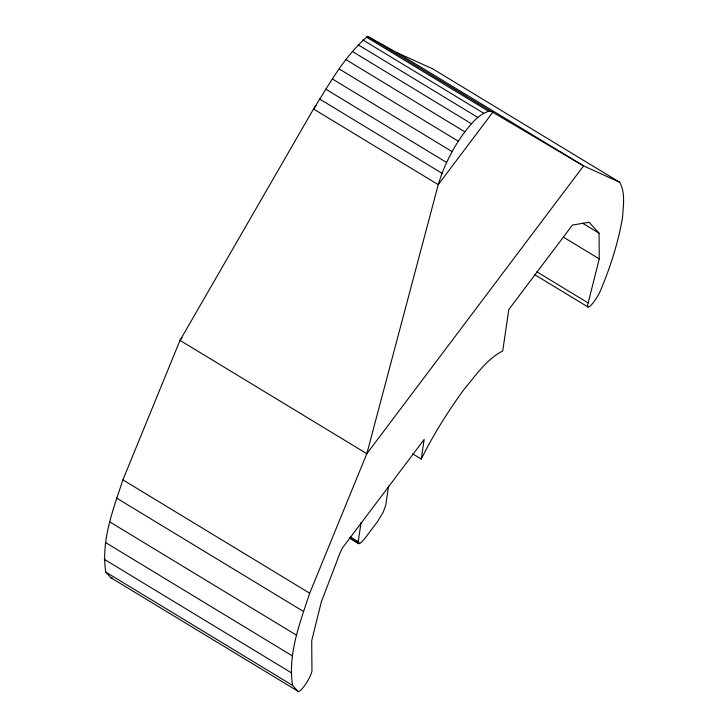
<?xml version="1.0" encoding="UTF-8"?>
<svg xmlns="http://www.w3.org/2000/svg" width="728" height="728" viewBox="0 0 728 728"><rect width="100%" height="100%" fill="white"/><g stroke="black" fill="none" stroke-linecap="round" stroke-linejoin="round"><path stroke-width="1.09" d="M412.703 453.844L421.294 459.059L424.16 439.439L342.306 548.129L340.058 552.88L321.312 601.974L311.711 640.695L311.939 669.514A13.077 2.694 -58.8 0 1 306.06 683.501A13.077 2.694 -58.8 0 1 297.807 691.145L111.011 577.823L105.76 572.062C100.883 540.458 113.222 509.418 122.896 479.861L180.025 340.376L313.541 108.991C329.657 83.766 344.59 55.738 367.676 36.4L396.787 52.553L583.583 165.884L619.746 182.319C625.57 193.011 623.241 205.824 622.531 217.426C618.354 241.778 610.947 265.429 601.455 288.215A13.304 2.739 -58.8 0 1 591.828 304.368A13.304 2.739 -58.8 0 1 588.151 302.939L536.855 271.817M297.807 691.145L292.556 685.394C287.687 653.79 300.018 622.749 309.691 593.193L366.821 453.708L438.247 184.657C443.953 165.675 453.007 147.729 464.846 131.841C471.398 123.724 478.305 114.478 488.715 111.311L491.673 111.63L583.583 165.884L366.821 453.708L180.025 340.376L182.082 337.656M388.543 486.086L385.758 505.168L383.219 512.121L377.468 521.685L365.165 538.047L361.334 542.387L358.804 543.725L358.24 541.705L361.024 522.622M588.151 302.939L599.253 258.895L599.053 233.178L589.07 222.222L572.39 225.089L508.772 309.564L502.739 350.914C486.586 359.323 475.812 375.32 464.318 389.025C448.13 411.165 433.451 434.461 421.294 459.059M316.261 105.369L313.541 108.991L438.247 184.657L492.774 112.285M396.787 52.553L432.951 68.987L619.746 182.319M367.676 36.4L491.673 111.63M366.166 36.955L488.715 111.311M362.753 39.867L483.683 113.231M358.131 44.799L477.832 117.426M352.489 51.533L471.425 123.714M339.312 69.033L458.276 141.177M582.6 223.196L599.053 233.178M332.387 78.979L452.088 151.606M325.671 89.107L446.592 162.471M563.436 237.164L599.253 258.895M319.483 98.944L442.033 173.291M534.761 274.702L587.996 306.998M350.55 537.037L358.24 541.705M356.966 541.732L359.85 543.479M349.595 537.874L358.249 543.124M349.185 537.892L358.804 543.725M122.896 479.861L309.691 593.193M116.562 498.07L303.358 611.393M109.755 521.894L296.56 635.216M105.533 542.533L292.328 655.864M104.259 559.277L291.054 672.608M105.76 572.062L292.556 685.394M346.119 59.742L464.846 131.841M112.549 577.95A13.077 2.694 -58.8 0 1 111.011 577.823"/></g></svg>
